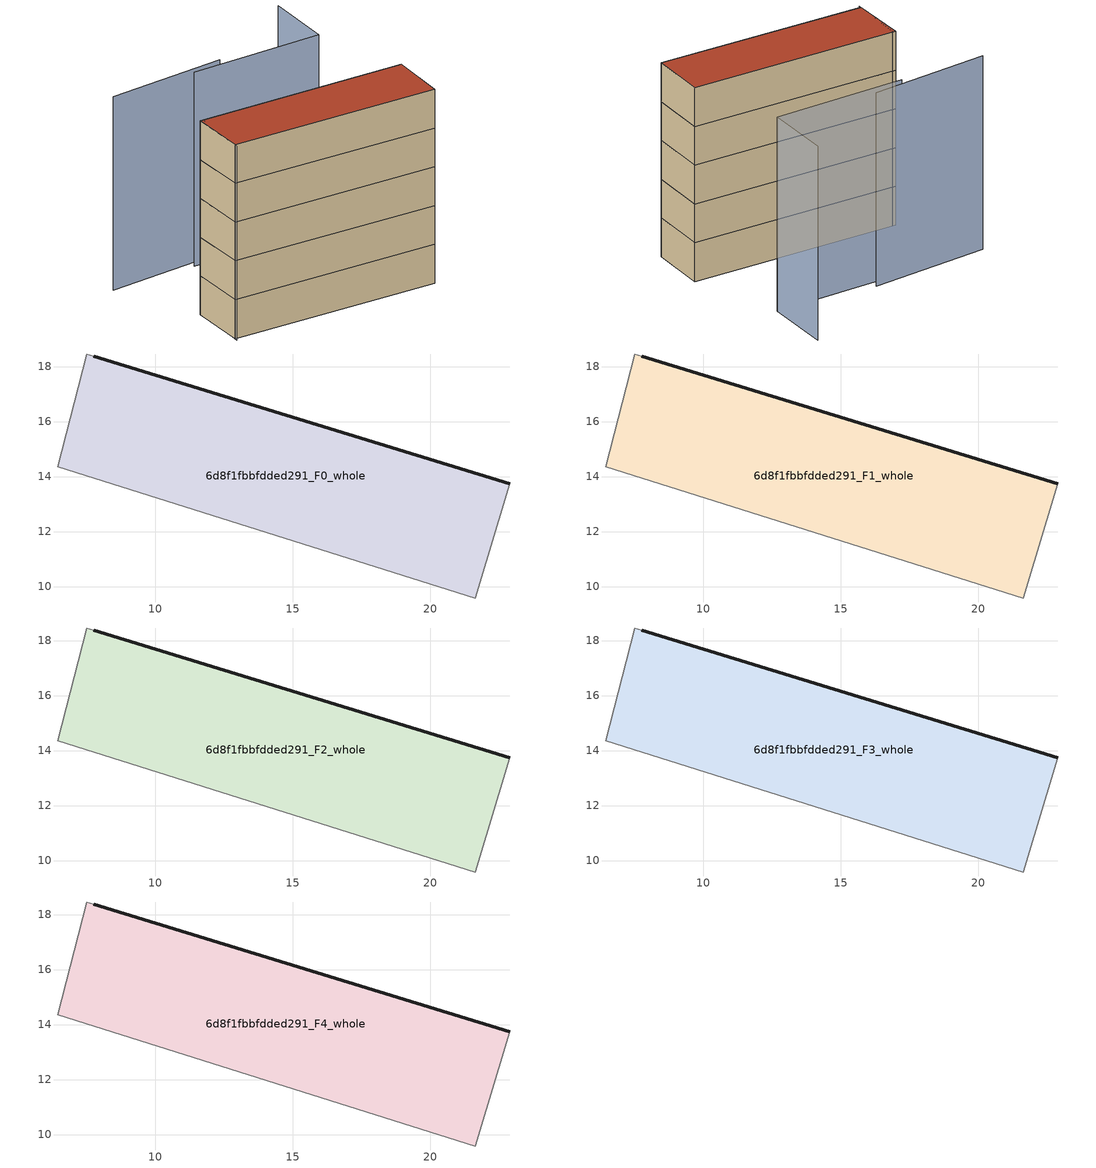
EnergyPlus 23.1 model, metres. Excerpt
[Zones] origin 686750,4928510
6d8f1fbbfdded291_F0_whole
 floor ground (EU_floor_Construction): 22.88,13.75 21.64,9.59 6.46,14.36 7.5,18.46 7.76,18.38 z0
 wall outside (EU_wall_Construction): 22.88,13.75 7.76,18.38 z0:3
 wall adiabatic (EU_wall_Construction): 7.76,18.38 7.5,18.46 6.46,14.36 21.64,9.59 22.88,13.75 z0:3
6d8f1fbbfdded291_F1_whole
 floor to 6d8f1fbbfdded291_F0_whole (EU_floor_Construction): 22.88,13.75 21.64,9.59 6.46,14.36 7.5,18.46 7.76,18.38 z3
 wall outside (EU_wall_Construction): 22.88,13.75 7.76,18.38 z3:6
 wall adiabatic (EU_wall_Construction): 7.76,18.38 7.5,18.46 6.46,14.36 21.64,9.59 22.88,13.75 z3:6
6d8f1fbbfdded291_F2_whole
 floor to 6d8f1fbbfdded291_F1_whole (EU_floor_Construction): 22.88,13.75 21.64,9.59 6.46,14.36 7.5,18.46 7.76,18.38 z6
 wall outside (EU_wall_Construction): 22.88,13.75 7.76,18.38 z6:9
 wall adiabatic (EU_wall_Construction): 7.76,18.38 7.5,18.46 6.46,14.36 21.64,9.59 22.88,13.75 z6:9
6d8f1fbbfdded291_F3_whole
 floor to 6d8f1fbbfdded291_F2_whole (EU_floor_Construction): 22.88,13.75 21.64,9.59 6.46,14.36 7.5,18.46 7.76,18.38 z9
 wall outside (EU_wall_Construction): 22.88,13.75 7.76,18.38 z9:12
 wall adiabatic (EU_wall_Construction): 7.76,18.38 7.5,18.46 6.46,14.36 21.64,9.59 22.88,13.75 z9:12
6d8f1fbbfdded291_F4_whole
 floor to 6d8f1fbbfdded291_F3_whole (EU_floor_Construction): 22.88,13.75 21.64,9.59 6.46,14.36 7.5,18.46 7.76,18.38 z12
 wall outside (EU_wall_Construction): 22.88,13.75 7.76,18.38 z12:15
 wall adiabatic (EU_wall_Construction): 7.76,18.38 7.5,18.46 6.46,14.36 21.64,9.59 22.88,13.75 z12:15
 roof outside (EU_roof_Construction): 21.64,9.59 22.88,13.75 7.76,18.38 7.5,18.46 6.46,14.36 z15
shading: 7.7,18.39 6.38,14.12 / 23.65,25.76 22.32,20.86 / 22.32,20.86 12.54,23.51 / 15.1,23.49 6.19,25.29 z0:15
[Building]
EU S2 Campaign: North Axis=0; Terrain=City; Solar Distribution=FullExterior
[Site:Location]
Bologna: Latitude=44.5; Longitude=11.25; Time Zone=1; Elevation=37
[SizingPeriod:WeatherFileDays]
AnnualSizingPeriod: Begin Month=1; Begin Day of Month=1; End Month=12; End Day of Month=31; Day of Week for Start Day=Monday; Use Weather File Daylight Saving Period=No; Use Weather File Rain and Snow Indicators=No
[MATERIAL]
EU_InternalMass_Material: Roughness=MediumRough; Thickness=0.1; Conductivity=1; Density=1800; Specific Heat=900; Thermal Absorptance=0.9; Solar Absorptance=0.7; Visible Absorptance=0.7
[MATERIAL:NOMASS] Roughness=MediumRough; Thermal Absorptance=0.9; Solar Absorptance=0.7; Visible Absorptance=0.7
Name | Thermal Resistance
EU_wall_NoMass | 0.905828
EU_roof_NoMass | 0.37593
EU_floor_NoMass | 0.67114
[CONSTRUCTION]
EU_wall_Construction: EU_wall_NoMass
EU_roof_Construction: EU_roof_NoMass
EU_floor_Construction: EU_floor_NoMass
EU_InternalMass_Construction: EU_InternalMass_Material
[ZONE] Type=1; Multiplier=1; Ceiling Height=autocalculate; Volume=205.5; Floor Area=autocalculate; Part of Total Floor Area=Yes
6d8f1fbbfdded291_F0_whole; 6d8f1fbbfdded291_F1_whole; 6d8f1fbbfdded291_F2_whole; 6d8f1fbbfdded291_F3_whole; 6d8f1fbbfdded291_F4_whole
[INTERNALMASS] Construction=EU_InternalMass_Construction; Surface Area=68.5
Name | Zone or ZoneList
6d8f1fbbfdded291_F0_whole_EU_InternalMass | 6d8f1fbbfdded291_F0_whole
6d8f1fbbfdded291_F1_whole_EU_InternalMass | 6d8f1fbbfdded291_F1_whole
6d8f1fbbfdded291_F2_whole_EU_InternalMass | 6d8f1fbbfdded291_F2_whole
6d8f1fbbfdded291_F3_whole_EU_InternalMass | 6d8f1fbbfdded291_F3_whole
6d8f1fbbfdded291_F4_whole_EU_InternalMass | 6d8f1fbbfdded291_F4_whole
[OTHEREQUIPMENT] Fuel Type=Electricity; Design Level Calculation Method=Watts/Area; Power per Zone Floor Area=1; Fraction Latent=0; Fraction Radiant=0; Fraction Lost=0; Carbon Dioxide Generation Rate=0; EndUse Subcategory=EU_Step8_InternalGains
Name | Zone or ZoneList or Space or SpaceList | Schedule
EU_Step8_InternalGain_6d8f1fbbfdded291_F0_whole_f000 | 6d8f1fbbfdded291_F0_whole | EU_Step8_GainSchedule_6d8f1fbbfdded291_F0_whole_f000
EU_Step8_InternalGain_6d8f1fbbfdded291_F1_whole_f000 | 6d8f1fbbfdded291_F1_whole | EU_Step8_GainSchedule_6d8f1fbbfdded291_F1_whole_f000
EU_Step8_InternalGain_6d8f1fbbfdded291_F2_whole_f000 | 6d8f1fbbfdded291_F2_whole | EU_Step8_GainSchedule_6d8f1fbbfdded291_F2_whole_f000
EU_Step8_InternalGain_6d8f1fbbfdded291_F3_whole_f000 | 6d8f1fbbfdded291_F3_whole | EU_Step8_GainSchedule_6d8f1fbbfdded291_F3_whole_f000
EU_Step8_InternalGain_6d8f1fbbfdded291_F4_whole_f000 | 6d8f1fbbfdded291_F4_whole | EU_Step8_GainSchedule_6d8f1fbbfdded291_F4_whole_f000
[ZONEVENTILATION:DESIGNFLOWRATE] Schedule=EU_AlwaysOn; Design Flow Rate Calculation Method=AirChanges/Hour; Air Changes per Hour=0.73129; Ventilation Type=Natural; Fan Pressure Rise=0; Fan Total Efficiency=1; Constant Term Coefficient=1; Temperature Term Coefficient=0; Velocity Term Coefficient=0; Velocity Squared Term Coefficient=0; Minimum Indoor Temperature=-100; Maximum Indoor Temperature=100; Delta Temperature=-100; Minimum Outdoor Temperature=-100; Maximum Outdoor Temperature=100; Maximum Wind Speed=40
Name | Zone or ZoneList or Space or SpaceList
EU_ConstantAir_6d8f1fbbfdded291_F0_whole | 6d8f1fbbfdded291_F0_whole
EU_ConstantAir_6d8f1fbbfdded291_F1_whole | 6d8f1fbbfdded291_F1_whole
EU_ConstantAir_6d8f1fbbfdded291_F2_whole | 6d8f1fbbfdded291_F2_whole
EU_ConstantAir_6d8f1fbbfdded291_F3_whole | 6d8f1fbbfdded291_F3_whole
EU_ConstantAir_6d8f1fbbfdded291_F4_whole | 6d8f1fbbfdded291_F4_whole
[HVACTEMPLATE:THERMOSTAT] Constant Heating Setpoint=20; Constant Cooling Setpoint=50
EU_HeatOnly_6d8f1fbbfdded291_F0_whole; EU_HeatOnly_6d8f1fbbfdded291_F1_whole; EU_HeatOnly_6d8f1fbbfdded291_F2_whole; EU_HeatOnly_6d8f1fbbfdded291_F3_whole; EU_HeatOnly_6d8f1fbbfdded291_F4_whole
[HVACTEMPLATE:ZONE:IDEALLOADSAIRSYSTEM] System Availability Schedule=EU_AlwaysOn; Maximum Heating Supply Air Temperature=50; Minimum Cooling Supply Air Temperature=13; Maximum Heating Supply Air Humidity Ratio=0.0156; Minimum Cooling Supply Air Humidity Ratio=0.0077; Heating Limit=NoLimit; Cooling Limit=NoLimit; Heating Availability Schedule=EU_AlwaysOn; Cooling Availability Schedule=EU_CoolingOff; Dehumidification Control Type=ConstantSensibleHeatRatio; Cooling Sensible Heat Ratio=0.7; Dehumidification Setpoint=60; Humidification Control Type=None; Humidification Setpoint=30; Outdoor Air Method=None; Outdoor Air Flow Rate per Person=0.00944; Outdoor Air Flow Rate per Zone Floor Area=0; Outdoor Air Flow Rate per Zone=0; Demand Controlled Ventilation Type=None; Outdoor Air Economizer Type=NoEconomizer; Heat Recovery Type=None; Sensible Heat Recovery Effectiveness=0.7; Latent Heat Recovery Effectiveness=0.65
Name | Template Thermostat
6d8f1fbbfdded291_F0_whole | EU_HeatOnly_6d8f1fbbfdded291_F0_whole
6d8f1fbbfdded291_F1_whole | EU_HeatOnly_6d8f1fbbfdded291_F1_whole
6d8f1fbbfdded291_F2_whole | EU_HeatOnly_6d8f1fbbfdded291_F2_whole
6d8f1fbbfdded291_F3_whole | EU_HeatOnly_6d8f1fbbfdded291_F3_whole
6d8f1fbbfdded291_F4_whole | EU_HeatOnly_6d8f1fbbfdded291_F4_whole
[SIZING:ZONE] Zone Cooling Design Supply Air Temperature Input Method=SupplyAirTemperature; Zone Cooling Design Supply Air Temperature=13; Zone Heating Design Supply Air Temperature Input Method=SupplyAirTemperature; Zone Heating Design Supply Air Temperature=50; Zone Cooling Design Supply Air Humidity Ratio=0.008; Zone Heating Design Supply Air Humidity Ratio=0.008; Cooling Design Air Flow Method=DesignDay; Cooling Design Air Flow Rate=0; Cooling Minimum Air Flow per Zone Floor Area=0.000762; Cooling Minimum Air Flow=0; Cooling Minimum Air Flow Fraction=0.2; Heating Design Air Flow Method=DesignDay; Heating Design Air Flow Rate=0; Heating Maximum Air Flow per Zone Floor Area=0.002032; Heating Maximum Air Flow=0.141576; Heating Maximum Air Flow Fraction=0.3; Account for Dedicated Outdoor Air System=No; Dedicated Outdoor Air System Control Strategy=NeutralSupplyAir; Dedicated Outdoor Air Low Setpoint Temperature for Design=autosize; Dedicated Outdoor Air High Setpoint Temperature for Design=autosize; Zone Load Sizing Method=Sensible Load Only No Latent Load; Zone Latent Cooling Design Supply Air Humidity Ratio Input Method=HumidityRatioDifference; Zone Cooling Design Supply Air Humidity Ratio Difference=0.005; Zone Latent Heating Design Supply Air Humidity Ratio Input Method=HumidityRatioDifference; Zone Humidification Design Supply Air Humidity Ratio Difference=0.005
6d8f1fbbfdded291_F0_whole; 6d8f1fbbfdded291_F1_whole; 6d8f1fbbfdded291_F2_whole; 6d8f1fbbfdded291_F3_whole; 6d8f1fbbfdded291_F4_whole
[SCHEDULE:CONSTANT]
Name | Hourly Value
EU_AlwaysOn | 1
EU_CoolingOff | 0
[SCHEDULE:FILE] Column Number=1; Rows to Skip at Top=0; Number of Hours of Data=8760; Column Separator=Comma; Interpolate to Timestep=No; Minutes per Item=60; Adjust Schedule for Daylight Savings=Yes
Name | File
EU_Step8_GainSchedule_6d8f1fbbfdded291_F0_whole_f000 | ../../schedules/6d8f1fbbfdded291/6d8f1fbbfdded291_F0_whole_f000_gain.csv
EU_Step8_GainSchedule_6d8f1fbbfdded291_F1_whole_f000 | ../../schedules/6d8f1fbbfdded291/6d8f1fbbfdded291_F1_whole_f000_gain.csv
EU_Step8_GainSchedule_6d8f1fbbfdded291_F2_whole_f000 | ../../schedules/6d8f1fbbfdded291/6d8f1fbbfdded291_F2_whole_f000_gain.csv
EU_Step8_GainSchedule_6d8f1fbbfdded291_F3_whole_f000 | ../../schedules/6d8f1fbbfdded291/6d8f1fbbfdded291_F3_whole_f000_gain.csv
EU_Step8_GainSchedule_6d8f1fbbfdded291_F4_whole_f000 | ../../schedules/6d8f1fbbfdded291/6d8f1fbbfdded291_F4_whole_f000_gain.csv
